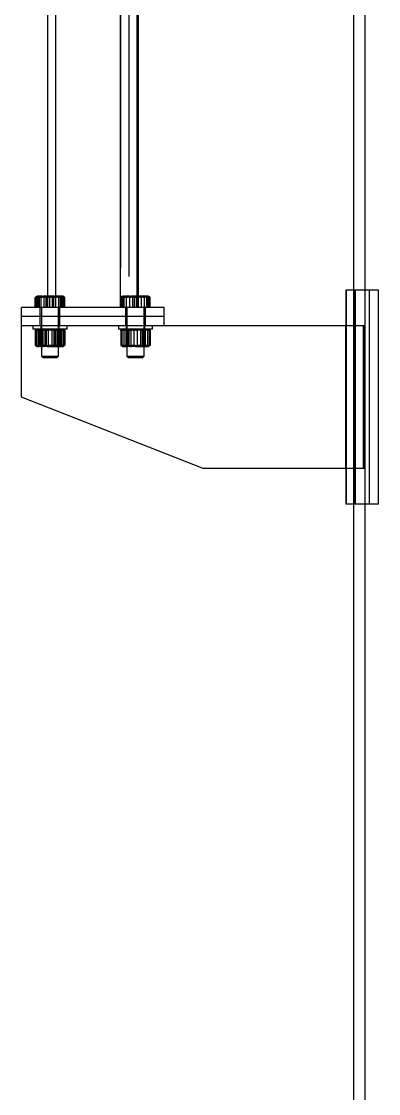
# Model space of a CAD drawing. Header units: metres. Extents: x 0 to 63075, y 0 to 44550.
# Drawn here: x 39312 to 39562, y 33910 to 34661 of the extents above; entities that cross this region are included whole.
import ezdxf

# ---------------------------------------------------------------- set-up
doc = ezdxf.new("R2010")
doc.units = ezdxf.units.M
doc.header["$LTSCALE"] = 75
doc.linetypes.add('HIDDEN2', pattern=[4.7625, 3.175, -1.5875])
for name, color, linetype in [('SDM', 7, 'Continuous'), ('SL1', 8, 'Continuous'), ('SL4', 4, 'Continuous'), ('ST1', 7, 'HIDDEN2')]:
    doc.layers.add(name, color=color, linetype=linetype)

# ---------------------------------------------------------------- blocks, each defined once
blk = doc.blocks.new('A$C32abaae3')
at = {"layer": 'SL1', "extrusion": (-1.9916e-16, 1, 0)}
for p, q in [((13169.15, 4304.66, 14766.72), (13169.15, 7201.12, 14766.72)), ((13161.15, 4304.66, 14766.72), (13161.15, 7137.62, 14766.72))]:
    blk.add_line(p, q, dxfattribs=at)
blk = doc.blocks.new('A$C6e6623c1')
at = {"layer": 'SL4'}
for p, q in [((3848.98, 1481.35), (3848.98, 145.65)), ((3912.48, 1481.35), (3912.48, 145.65)), ((3840.4, 137.7), (3840.4, 144.85)), ((3841.73, 145.65), (3840.92, 145.19)), ((3841.73, 145.65), (3846.23, 145.65)), ((3841.73, 137.7), (3841.73, 144.85)), ((3855.23, 145.65), (3846.23, 145.65)), ((3850.73, 137.7), (3850.73, 144.85)), ((3859.73, 145.65), (3855.23, 145.65)), ((3859.73, 137.7), (3859.73, 144.85)), ((3900.91, 137.7), (3900.91, 144.85)), ((3901.73, 145.65), (3901.56, 145.56)), ((3901.89, 145.65), (3901.73, 145.65)), ((3901.89, 145.65), (3907.77, 145.65)), ((3902.87, 137.7), (3902.87, 144.85)), ((3916.61, 145.65), (3907.77, 145.65)), ((3912.68, 137.7), (3912.68, 144.85)), ((3919.73, 145.65), (3916.61, 145.65)), ((3919.89, 145.56), (3919.73, 145.65)), ((3920.54, 144.85), (3919.88, 145.51)), ((3920.53, 145.19), (3919.89, 145.56)), ((3920.54, 137.7), (3920.54, 144.85)), ((3921.04, 137.7), (3921.04, 144.85)), ((4058.09, 150), (4058.09, 125)), ((4058.61, 150), (4058.09, 150)), ((4058.61, 0), (4058.61, 150)), ((4064.23, 150), (4058.61, 150)), ((3830.73, 131.35), (3830.73, 137.7)), ((3930.73, 137.7), (3830.73, 137.7)), ((3930.73, 131.35), (3930.73, 137.7)), ((3830.73, 125), (3830.73, 131.35)), ((3930.73, 131.35), (3830.73, 131.35)), ((3930.73, 125), (3930.73, 131.35)), ((3830.73, 75), (3830.73, 125)), ((3930.73, 125), (3830.73, 125)), ((3838.73, 125), (3838.73, 122.5)), ((3862.73, 122.5), (3838.73, 122.5)), ((3841.73, 122.5), (3840.33, 121.7)), ((3840.33, 121.7), (3840.33, 111.3)), ((3845.53, 121.7), (3845.53, 111.3)), ((3855.92, 121.7), (3855.92, 111.3)), ((3861.12, 121.7), (3859.73, 122.5)), ((3861.12, 121.7), (3861.12, 111.3)), ((3862.73, 122.5), (3862.73, 125)), ((3898.73, 125), (3898.73, 122.5)), ((3898.94, 122.5), (3898.73, 122.5)), ((3922.73, 122.5), (3898.94, 122.5)), ((3901.2, 122.18), (3900.52, 121.7)), ((3900.52, 121.7), (3900.52, 111.3)), ((3901.73, 122.5), (3901.19, 122.19)), ((3907.32, 121.7), (3907.32, 111.3)), ((3917.52, 121.7), (3917.52, 111.3)), ((3920.26, 122.19), (3919.73, 122.5)), ((3920.25, 122.18), (3920.93, 121.7)), ((3920.93, 121.7), (3920.93, 111.3)), ((3922.73, 122.5), (3922.73, 125)), ((4058.18, 125), (3930.73, 125)), ((4058.18, 25), (4058.18, 125)), ((3840.33, 111.3), (3841.73, 110.5)), ((3841.73, 110.5), (3842.93, 110.5)), ((3850.73, 110.5), (3842.93, 110.5)), ((3844.73, 110.5), (3844.73, 103.66)), ((3850.73, 110.5), (3858.52, 110.5)), ((3856.73, 103.66), (3856.73, 110.5)), ((3858.52, 110.5), (3859.73, 110.5)), ((3859.73, 110.5), (3861.12, 111.3)), ((3901.2, 110.82), (3900.52, 111.3)), ((3901.19, 110.81), (3901.73, 110.5)), ((3901.73, 110.5), (3903.92, 110.5)), ((3912.42, 110.5), (3903.92, 110.5)), ((3904.73, 110.5), (3904.73, 103.66)), ((3912.42, 110.5), (3919.23, 110.5)), ((3916.73, 103.66), (3916.73, 110.5)), ((3919.23, 110.5), (3919.73, 110.5)), ((3919.73, 110.5), (3920.26, 110.81)), ((3844.73, 103.66), (3845.69, 102.7)), ((3844.73, 103.66), (3856.73, 103.66)), ((3845.69, 102.7), (3855.76, 102.7)), ((3855.76, 102.7), (3856.73, 103.66)), ((3904.73, 103.66), (3905.69, 102.7)), ((3904.73, 103.66), (3916.73, 103.66)), ((3905.69, 102.7), (3915.76, 102.7)), ((3915.76, 102.7), (3916.73, 103.66)), ((3958.18, 25), (3830.73, 75)), ((4058.18, 25), (3958.18, 25)), ((4058.09, 25), (4058.09, 0)), ((4058.61, 0), (4058.09, 0)), ((4064.23, 0), (4058.61, 0))]:
    blk.add_line(p, q, dxfattribs=at)
for points, knots in [([(3840.4, 144.85), (3840.53, 144.94), (3840.97, 145.26), (3841.41, 145.35), (3841.73, 145.41)], [0, 0, 0, 0, 0.30465, 1, 1, 1, 1]), ([(3841.73, 144.85), (3842.46, 145.07), (3843.93, 145.52), (3845.46, 145.61), (3846.23, 145.65)], [0, 0, 0, 0, 0.495458, 1, 1, 1, 1]), ([(3841.73, 145.65), (3841.73, 145.64), (3841.73, 145.61), (3841.73, 145.18), (3841.73, 144.85)], [0, 0, 0, 0, 0.220364, 1, 1, 1, 1]), ([(3846.23, 145.65), (3846.33, 145.65), (3847.14, 145.64), (3848.66, 145.47), (3850.03, 145.05), (3850.73, 144.85)], [0, 0, 0, 0, 0.07009, 0.530784, 1, 1, 1, 1]), ([(3850.73, 144.85), (3851.46, 145.07), (3852.93, 145.52), (3854.46, 145.61), (3855.23, 145.65)], [0, 0, 0, 0, 0.495458, 1, 1, 1, 1]), ([(3855.23, 145.65), (3855.33, 145.65), (3856.14, 145.64), (3857.66, 145.47), (3859.03, 145.05), (3859.73, 144.85)], [0, 0, 0, 0, 0.07009, 0.530784, 1, 1, 1, 1]), ([(3859.73, 144.85), (3859.73, 145.18), (3859.73, 145.61), (3859.73, 145.64), (3859.73, 145.65)], [0, 0, 0, 0, 0.779636, 1, 1, 1, 1]), ([(3900.91, 144.85), (3900.97, 144.94), (3901.29, 145.41), (3901.62, 145.55), (3901.89, 145.65)], [0, 0, 0, 0, 0.196353, 1, 1, 1, 1]), ([(3901.89, 145.65), (3901.96, 145.64), (3902.29, 145.61), (3902.61, 145.18), (3902.87, 144.85)], [0, 0, 0, 0, 0.220364, 1, 1, 1, 1]), ([(3902.87, 144.85), (3903.66, 145.07), (3905.27, 145.52), (3906.94, 145.61), (3907.77, 145.65)], [0, 0, 0, 0, 0.495458, 1, 1, 1, 1]), ([(3907.77, 145.65), (3907.89, 145.65), (3908.77, 145.64), (3910.43, 145.47), (3911.93, 145.05), (3912.68, 144.85)], [0, 0, 0, 0, 0.07009, 0.5307844, 1, 1, 1, 1]), ([(3912.68, 144.85), (3913.32, 145.07), (3914.61, 145.52), (3915.94, 145.61), (3916.61, 145.65)], [0, 0, 0, 0, 0.495458, 1, 1, 1, 1]), ([(3916.61, 145.65), (3916.71, 145.65), (3917.41, 145.64), (3918.74, 145.47), (3919.94, 145.05), (3920.54, 144.85)], [0, 0, 0, 0, 0.07009, 0.530784, 1, 1, 1, 1]), ([(3919.94, 145.44), (3920, 145.43), (3920.37, 145.35), (3920.73, 145.08), (3921.04, 144.85)], [0, 0, 0, 0, 0.1355705, 1, 1, 1, 1]), ([(3840.33, 121.7), (3840.75, 121.92), (3841.61, 122.37), (3842.49, 122.46), (3842.93, 122.5)], [0, 0, 0, 0, 0.495458, 1, 1, 1, 1]), ([(3842.93, 122.5), (3842.99, 122.5), (3843.46, 122.49), (3844.34, 122.32), (3845.13, 121.9), (3845.53, 121.7)], [0, 0, 0, 0, 0.07009, 0.530784, 1, 1, 1, 1]), ([(3850.73, 122.5), (3850.25, 122.49), (3848.49, 122.44), (3846.78, 122.01), (3845.53, 121.7)], [0, 0, 0, 0, 0.268634, 1, 1, 1, 1]), ([(3855.92, 121.7), (3855.48, 121.82), (3853.79, 122.29), (3852.03, 122.41), (3850.73, 122.5)], [0, 0, 0, 0, 0.257551, 1, 1, 1, 1]), ([(3855.92, 121.7), (3856.34, 121.92), (3857.19, 122.37), (3858.08, 122.46), (3858.52, 122.5)], [0, 0, 0, 0, 0.495458, 1, 1, 1, 1]), ([(3858.52, 122.5), (3858.58, 122.5), (3859.05, 122.49), (3859.93, 122.32), (3860.72, 121.9), (3861.12, 121.7)], [0, 0, 0, 0, 0.07009, 0.530784, 1, 1, 1, 1]), ([(3900.52, 121.7), (3901.07, 121.92), (3902.19, 122.37), (3903.34, 122.46), (3903.92, 122.5)], [0, 0, 0, 0, 0.495458, 1, 1, 1, 1]), ([(3903.92, 122.5), (3904, 122.5), (3904.61, 122.49), (3905.76, 122.32), (3906.8, 121.9), (3907.32, 121.7)], [0, 0, 0, 0, 0.07009, 0.530784, 1, 1, 1, 1]), ([(3912.42, 122.5), (3911.96, 122.49), (3910.23, 122.44), (3908.55, 122.01), (3907.32, 121.7)], [0, 0, 0, 0, 0.268634, 1, 1, 1, 1]), ([(3917.52, 121.7), (3917.1, 121.82), (3915.43, 122.29), (3913.7, 122.41), (3912.42, 122.5)], [0, 0, 0, 0, 0.257551, 1, 1, 1, 1]), ([(3917.52, 121.7), (3917.8, 121.92), (3918.36, 122.37), (3918.94, 122.46), (3919.23, 122.5)], [0, 0, 0, 0, 0.495458, 1, 1, 1, 1]), ([(3840.33, 111.3), (3840.75, 111.08), (3841.61, 110.63), (3842.49, 110.54), (3842.93, 110.5)], [0, 0, 0, 0, 0.495458, 1, 1, 1, 1]), ([(3842.93, 110.5), (3842.99, 110.5), (3843.46, 110.51), (3844.34, 110.68), (3845.13, 111.1), (3845.53, 111.3)], [0, 0, 0, 0, 0.07009, 0.530784, 1, 1, 1, 1]), ([(3850.73, 110.5), (3850.25, 110.51), (3848.49, 110.56), (3846.78, 110.99), (3845.53, 111.3)], [0, 0, 0, 0, 0.268634, 1, 1, 1, 1]), ([(3855.92, 111.3), (3855.48, 111.18), (3853.79, 110.71), (3852.03, 110.59), (3850.73, 110.5)], [0, 0, 0, 0, 0.257551, 1, 1, 1, 1]), ([(3855.92, 111.3), (3856.34, 111.08), (3857.19, 110.63), (3858.08, 110.54), (3858.52, 110.5)], [0, 0, 0, 0, 0.495458, 1, 1, 1, 1]), ([(3858.52, 110.5), (3858.58, 110.5), (3859.05, 110.51), (3859.93, 110.68), (3860.72, 111.1), (3861.12, 111.3)], [0, 0, 0, 0, 0.07009, 0.530784, 1, 1, 1, 1]), ([(3900.52, 111.3), (3901.07, 111.08), (3902.19, 110.63), (3903.34, 110.54), (3903.92, 110.5)], [0, 0, 0, 0, 0.495458, 1, 1, 1, 1]), ([(3903.92, 110.5), (3904, 110.5), (3904.61, 110.51), (3905.76, 110.68), (3906.8, 111.1), (3907.32, 111.3)], [0, 0, 0, 0, 0.07009, 0.530784, 1, 1, 1, 1]), ([(3912.42, 110.5), (3911.96, 110.51), (3910.23, 110.56), (3908.55, 110.99), (3907.32, 111.3)], [0, 0, 0, 0, 0.268634, 1, 1, 1, 1]), ([(3917.52, 111.3), (3917.1, 111.18), (3915.43, 110.71), (3913.7, 110.59), (3912.42, 110.5)], [0, 0, 0, 0, 0.257551, 1, 1, 1, 1]), ([(3917.52, 111.3), (3917.8, 111.08), (3918.36, 110.63), (3918.94, 110.54), (3919.23, 110.5)], [0, 0, 0, 0, 0.495458, 1, 1, 1, 1]), ([(3919.23, 110.5), (3919.27, 110.5), (3919.57, 110.51), (3920.15, 110.68), (3920.67, 111.1), (3920.93, 111.3)], [0, 0, 0, 0, 0.07009, 0.530784, 1, 1, 1, 1])]:
    blk.add_open_spline(points, degree=3, knots=knots, dxfattribs=at)
at = {"layer": 'ST1'}
for p, q in [((3854.83, 137.7), (3854.83, 1475)), ((3900.28, 1475), (3900.28, 137.7)), ((3906.13, 1469.15), (3906.13, 137.7)), ((3911.98, 137.7), (3911.98, 1417.85)), ((3900.28, 137.7), (3900.28, 800)), ((3840.7, 137.7), (3840.7, 144.85)), ((3841, 137.7), (3841, 144.85)), ((3841.73, 145.41), (3842.46, 145.65)), ((3842.68, 137.7), (3842.68, 144.85)), ((3843.34, 137.7), (3843.34, 144.85)), ((3844.52, 137.7), (3844.52, 144.85)), ((3846.61, 137.7), (3846.61, 144.85)), ((3848.08, 137.7), (3848.08, 144.85)), ((3848.98, 145.65), (3848.98, 137.7)), ((3849.04, 137.7), (3849.04, 144.85)), ((3852.41, 137.7), (3852.41, 144.85)), ((3853.37, 137.7), (3853.37, 144.85)), ((3854.84, 137.7), (3854.84, 144.85)), ((3856.93, 137.7), (3856.93, 144.85)), ((3858.11, 137.7), (3858.11, 144.85)), ((3858.77, 137.7), (3858.77, 144.85)), ((3860.03, 145.45), (3859.43, 145.65)), ((3860.53, 145.19), (3859.73, 145.65)), ((3860.45, 137.7), (3860.45, 144.85)), ((3860.75, 137.7), (3860.75, 144.85)), ((3861.05, 137.7), (3861.05, 144.85)), ((3901.21, 145.16), (3900.41, 144.85)), ((3900.41, 137.7), (3900.41, 144.85)), ((3900.41, 137.7), (3900.41, 144.85)), ((3901.56, 145.56), (3900.92, 145.19)), ((3901.41, 137.7), (3901.41, 144.85)), ((3902.08, 137.7), (3902.08, 144.85)), ((3904.2, 145.01), (3904.48, 144.85)), ((3904.48, 137.7), (3904.48, 144.85)), ((3904.49, 137.7), (3904.49, 144.85)), ((3906.64, 137.7), (3906.64, 144.85)), ((3906.65, 137.7), (3906.65, 144.85)), ((3911.81, 145.65), (3908, 145.16)), ((3908.77, 137.7), (3908.77, 144.85)), ((3910.06, 137.7), (3910.06, 144.85)), ((3911.3, 145.51), (3914.8, 144.85)), ((3911.39, 137.7), (3911.39, 144.85)), ((3912.48, 145.65), (3912.48, 137.7)), ((3914.8, 137.7), (3914.8, 144.85)), ((3914.81, 137.7), (3914.81, 144.85)), ((3916.96, 137.7), (3916.96, 144.85)), ((3917.25, 145.01), (3916.97, 144.85)), ((3916.97, 137.7), (3916.97, 144.85)), ((3918.58, 137.7), (3918.58, 144.85)), ((3919.37, 137.7), (3919.37, 144.85)), ((3919.71, 145.65), (3919.73, 145.65)), ((3920.04, 137.7), (3920.04, 144.85)), ((3921.04, 137.7), (3921.04, 144.85)), ((4064.96, 150), (4064.23, 150)), ((4064.44, 150), (4064.44, 0)), ((4064.96, 0), (4064.96, 150)), ((4081.14, 150), (4064.96, 150)), ((4074.85, 0), (4074.85, 150)), ((4081.14, 0), (4081.14, 150)), ((3843.73, 137.7), (3843.73, 131.35)), ((3844.73, 137.7), (3844.73, 110.5)), ((3856.73, 110.5), (3856.73, 137.7)), ((3857.73, 131.35), (3857.73, 137.7)), ((3903.73, 137.7), (3903.73, 131.35)), ((3904.73, 137.7), (3904.73, 110.5)), ((3916.73, 110.5), (3916.73, 137.7)), ((3917.73, 131.35), (3917.73, 137.7)), ((3843.73, 131.35), (3843.73, 125)), ((3857.73, 125), (3857.73, 131.35)), ((3903.73, 131.35), (3903.73, 125)), ((3917.73, 125), (3917.73, 131.35)), ((3840.47, 121.7), (3840.47, 111.3)), ((3840.67, 121.7), (3840.67, 111.3)), ((3841.18, 121.7), (3841.18, 111.3)), ((3842.39, 121.7), (3842.39, 111.3)), ((3843.41, 121.7), (3843.41, 111.3)), ((3844.14, 121.7), (3844.14, 111.3)), ((3844.23, 125), (3844.23, 122.5)), ((3844.73, 122.5), (3844.73, 122.47)), ((3850.73, 122.47), (3844.73, 122.47)), ((3844.73, 122.47), (3845.63, 121.84)), ((3855.83, 121.84), (3845.63, 121.84)), ((3845.63, 121.84), (3845.63, 111.13)), ((3847.05, 121.7), (3847.05, 111.3)), ((3847.99, 121.7), (3847.99, 111.3)), ((3849.51, 121.7), (3849.51, 111.3)), ((3856.73, 122.47), (3850.73, 122.47)), ((3851.94, 121.7), (3851.94, 111.3)), ((3853.46, 121.7), (3853.46, 111.3)), ((3854.4, 121.7), (3854.4, 111.3)), ((3855.83, 121.84), (3856.73, 122.47)), ((3855.83, 111.13), (3855.83, 121.84)), ((3856.73, 122.47), (3856.73, 122.5)), ((3858.65, 122.32), (3857.12, 122.5)), ((3857.23, 122.5), (3857.23, 125)), ((3857.31, 121.7), (3857.31, 111.3)), ((3858.04, 121.7), (3858.04, 111.3)), ((3859.06, 121.7), (3859.06, 111.3)), ((3860.78, 121.7), (3859.15, 122.22)), ((3860.27, 121.7), (3860.27, 111.3)), ((3860.78, 121.7), (3860.78, 111.3)), ((3860.98, 121.7), (3860.98, 111.3)), ((3900.35, 121.7), (3900.35, 111.3)), ((3901.19, 122.19), (3900.68, 121.9)), ((3901.17, 121.7), (3901.17, 111.3)), ((3901.17, 121.7), (3901.17, 111.3)), ((3902.65, 121.76), (3902.41, 121.7)), ((3902.41, 121.7), (3902.41, 111.3)), ((3902.41, 121.7), (3902.41, 111.3)), ((3903.93, 121.7), (3903.93, 111.3)), ((3904.23, 125), (3904.23, 122.5)), ((3904.73, 122.5), (3904.73, 122.47)), ((3911.86, 122.47), (3904.73, 122.47)), ((3904.73, 122.47), (3905.63, 121.84)), ((3904.96, 121.7), (3904.96, 111.3)), ((3915.83, 121.84), (3905.63, 121.84)), ((3905.63, 121.84), (3905.63, 111.13)), ((3906.11, 121.7), (3906.11, 111.3)), ((3908.17, 122.08), (3909.48, 121.7)), ((3909.48, 121.7), (3909.86, 121.79)), ((3909.48, 121.7), (3909.48, 111.3)), ((3909.48, 121.7), (3909.48, 111.3)), ((3911.97, 121.7), (3911.59, 121.79)), ((3916.73, 122.47), (3911.86, 122.47)), ((3911.97, 121.7), (3911.97, 111.3)), ((3911.97, 121.7), (3911.97, 111.3)), ((3914.13, 121.7), (3914.13, 111.3)), ((3915.34, 121.7), (3915.34, 111.3)), ((3915.83, 121.84), (3916.73, 122.47)), ((3915.83, 111.13), (3915.83, 121.84)), ((3916.49, 121.7), (3916.49, 111.3)), ((3916.73, 122.47), (3916.73, 122.5)), ((3917.23, 122.5), (3917.23, 125)), ((3919.52, 122.3), (3918.22, 122.5)), ((3918.8, 121.76), (3919.04, 121.7)), ((3919.06, 121.73), (3919.04, 121.7)), ((3919.04, 121.7), (3919.04, 111.3)), ((3919.04, 121.7), (3919.04, 111.3)), ((3921.1, 121.7), (3919.82, 122.22)), ((3920.77, 121.9), (3920.26, 122.19)), ((3920.28, 121.7), (3920.28, 111.3)), ((3920.28, 121.7), (3920.28, 111.3)), ((3921.1, 121.7), (3921.1, 111.3)), ((4058.09, 125), (4058.09, 25)), ((4058.11, 25), (4058.11, 125)), ((4070.49, 125), (4058.18, 125)), ((4070.49, 25), (4070.49, 125)), ((4071.45, 125), (4070.49, 125)), ((4071.45, 25), (4071.45, 125)), ((3845.63, 111.13), (3844.73, 110.5)), ((3845.63, 111.13), (3850.73, 111.13)), ((3850.73, 111.13), (3855.83, 111.13)), ((3856.73, 110.5), (3855.83, 111.13)), ((3858.65, 110.68), (3857.12, 110.5)), ((3860.78, 111.3), (3859.15, 110.78)), ((3900.68, 111.1), (3901.19, 110.81)), ((3902.65, 111.24), (3902.41, 111.3)), ((3905.63, 111.13), (3904.73, 110.5)), ((3905.63, 111.13), (3911.69, 111.13)), ((3908.17, 110.92), (3909.48, 111.3)), ((3909.48, 111.3), (3909.86, 111.21)), ((3911.97, 111.3), (3911.59, 111.21)), ((3911.69, 111.13), (3915.83, 111.13)), ((3916.73, 110.5), (3915.83, 111.13)), ((3919.52, 110.7), (3918.22, 110.5)), ((3918.8, 111.24), (3919.04, 111.3)), ((3919.06, 111.27), (3919.04, 111.3)), ((3921.1, 111.3), (3919.82, 110.78)), ((3920.26, 110.81), (3920.77, 111.1)), ((4070.49, 25), (4058.18, 25)), ((4071.45, 25), (4070.49, 25)), ((4064.96, 0), (4064.23, 0)), ((4081.14, 0), (4064.96, 0))]:
    blk.add_line(p, q, dxfattribs=at)
for points, knots in [([(3843.51, 145.65), (3843.43, 145.65), (3842.88, 145.64), (3841.83, 145.47), (3840.88, 145.05), (3840.4, 144.85)], [0, 0, 0, 0, 0.07009, 0.530784, 1, 1, 1, 1]), ([(3844.39, 145.65), (3844.3, 145.65), (3843.64, 145.64), (3842.39, 145.47), (3841.27, 145.05), (3840.7, 144.85)], [0, 0, 0, 0, 0.07009, 0.530784, 1, 1, 1, 1]), ([(3841, 144.85), (3841.26, 144.94), (3842.57, 145.41), (3843.93, 145.55), (3845.02, 145.65)], [0, 0, 0, 0, 0.196353, 1, 1, 1, 1]), ([(3842.68, 144.85), (3842.55, 145.07), (3842.27, 145.52), (3841.99, 145.61), (3841.84, 145.65)], [0, 0, 0, 0, 0.495458, 1, 1, 1, 1]), ([(3842.02, 145.65), (3842.05, 145.65), (3842.29, 145.64), (3842.74, 145.47), (3843.14, 145.05), (3843.34, 144.85)], [0, 0, 0, 0, 0.07009, 0.5307844, 1, 1, 1, 1]), ([(3842.46, 145.65), (3842.61, 145.64), (3843.31, 145.61), (3843.99, 145.18), (3844.52, 144.85)], [0, 0, 0, 0, 0.220364, 1, 1, 1, 1]), ([(3847.55, 145.65), (3847.43, 145.65), (3846.56, 145.64), (3844.91, 145.47), (3843.43, 145.05), (3842.68, 144.85)], [0, 0, 0, 0, 0.07009, 0.530784, 1, 1, 1, 1]), ([(3843.34, 144.85), (3843.66, 144.94), (3845.3, 145.41), (3846.99, 145.55), (3848.36, 145.65)], [0, 0, 0, 0, 0.196353, 1, 1, 1, 1]), ([(3846.61, 144.85), (3846.11, 145.07), (3845.09, 145.52), (3844.04, 145.61), (3843.51, 145.65)], [0, 0, 0, 0, 0.495458, 1, 1, 1, 1]), ([(3848.08, 144.85), (3847.48, 145.07), (3846.27, 145.52), (3845.02, 145.61), (3844.39, 145.65)], [0, 0, 0, 0, 0.495458, 1, 1, 1, 1]), ([(3844.52, 144.85), (3845.35, 145.07), (3847.05, 145.52), (3848.79, 145.61), (3849.68, 145.65)], [0, 0, 0, 0, 0.495458, 1, 1, 1, 1]), ([(3845.02, 145.65), (3845.32, 145.64), (3846.68, 145.61), (3848.01, 145.18), (3849.04, 144.85)], [0, 0, 0, 0, 0.220364, 1, 1, 1, 1]), ([(3851.77, 145.65), (3851.65, 145.65), (3850.72, 145.64), (3848.98, 145.47), (3847.41, 145.05), (3846.61, 144.85)], [0, 0, 0, 0, 0.07009, 0.530784, 1, 1, 1, 1]), ([(3852.41, 144.85), (3851.62, 145.07), (3850.02, 145.52), (3848.38, 145.61), (3847.55, 145.65)], [0, 0, 0, 0, 0.495458, 1, 1, 1, 1]), ([(3853.09, 145.65), (3851.73, 145.55), (3850.03, 145.41), (3848.4, 144.94), (3848.08, 144.85)], [0, 0, 0, 0, 0.803647, 1, 1, 1, 1]), ([(3848.36, 145.65), (3848.73, 145.64), (3850.43, 145.61), (3852.08, 145.18), (3853.37, 144.85)], [0, 0, 0, 0, 0.220364, 1, 1, 1, 1]), ([(3849.04, 144.85), (3849.83, 145.07), (3851.43, 145.52), (3853.07, 145.61), (3853.9, 145.65)], [0, 0, 0, 0, 0.495458, 1, 1, 1, 1]), ([(3849.68, 145.65), (3849.8, 145.65), (3850.73, 145.64), (3852.47, 145.47), (3854.04, 145.05), (3854.84, 144.85)], [0, 0, 0, 0, 0.07009, 0.530784, 1, 1, 1, 1]), ([(3856.93, 144.85), (3856.1, 145.07), (3854.4, 145.52), (3852.66, 145.61), (3851.77, 145.65)], [0, 0, 0, 0, 0.495458, 1, 1, 1, 1]), ([(3856.43, 145.65), (3855.33, 145.55), (3853.97, 145.41), (3852.66, 144.94), (3852.41, 144.85)], [0, 0, 0, 0, 0.803647, 1, 1, 1, 1]), ([(3858.11, 144.85), (3856.82, 145.18), (3855.16, 145.61), (3853.47, 145.64), (3853.09, 145.65)], [0, 0, 0, 0, 0.779636, 1, 1, 1, 1]), ([(3853.37, 144.85), (3853.97, 145.07), (3855.18, 145.52), (3856.43, 145.61), (3857.06, 145.65)], [0, 0, 0, 0, 0.495458, 1, 1, 1, 1]), ([(3853.9, 145.65), (3854.02, 145.65), (3854.89, 145.64), (3856.54, 145.47), (3858.02, 145.05), (3858.77, 144.85)], [0, 0, 0, 0, 0.07009, 0.530784, 1, 1, 1, 1]), ([(3854.84, 144.85), (3855.34, 145.07), (3856.36, 145.52), (3857.41, 145.61), (3857.94, 145.65)], [0, 0, 0, 0, 0.495458, 1, 1, 1, 1]), ([(3860.45, 144.85), (3859.41, 145.18), (3858.09, 145.61), (3856.73, 145.64), (3856.43, 145.65)], [0, 0, 0, 0, 0.7796361, 1, 1, 1, 1]), ([(3858.99, 145.65), (3858.43, 145.55), (3857.73, 145.41), (3857.07, 144.94), (3856.93, 144.85)], [0, 0, 0, 0, 0.803647, 1, 1, 1, 1]), ([(3857.06, 145.65), (3857.15, 145.65), (3857.81, 145.64), (3859.06, 145.47), (3860.18, 145.05), (3860.75, 144.85)], [0, 0, 0, 0, 0.07009, 0.530784, 1, 1, 1, 1]), ([(3857.94, 145.65), (3858.02, 145.65), (3858.57, 145.64), (3859.62, 145.47), (3860.57, 145.05), (3861.05, 144.85)], [0, 0, 0, 0, 0.07009, 0.530784, 1, 1, 1, 1]), ([(3859.43, 145.65), (3859.4, 145.65), (3859.16, 145.64), (3858.71, 145.47), (3858.31, 145.05), (3858.11, 144.85)], [0, 0, 0, 0, 0.07009, 0.530784, 1, 1, 1, 1]), ([(3858.77, 144.85), (3858.9, 145.07), (3859.18, 145.52), (3859.46, 145.61), (3859.61, 145.65)], [0, 0, 0, 0, 0.495458, 1, 1, 1, 1]), ([(3861.05, 144.85), (3860.52, 145.18), (3859.84, 145.61), (3859.14, 145.64), (3858.99, 145.65)], [0, 0, 0, 0, 0.779636, 1, 1, 1, 1]), ([(3900.41, 144.85), (3900.61, 144.94), (3901.62, 145.41), (3902.68, 145.55), (3903.53, 145.65)], [0, 0, 0, 0, 0.196353, 1, 1, 1, 1]), ([(3902.45, 145.65), (3902.4, 145.65), (3902.03, 145.64), (3901.34, 145.47), (3900.72, 145.05), (3900.41, 144.85)], [0, 0, 0, 0, 0.07009, 0.5307844, 1, 1, 1, 1]), ([(3904.84, 145.65), (3904.74, 145.65), (3904.04, 145.64), (3902.71, 145.47), (3901.51, 145.05), (3900.91, 144.85)], [0, 0, 0, 0, 0.07009, 0.5307844, 1, 1, 1, 1]), ([(3901.41, 144.85), (3901.47, 145.07), (3901.57, 145.52), (3901.69, 145.61), (3901.74, 145.65)], [0, 0, 0, 0, 0.495458, 1, 1, 1, 1]), ([(3905.74, 145.65), (3905.63, 145.65), (3904.86, 145.64), (3903.39, 145.47), (3902.08, 145.05), (3901.41, 144.85)], [0, 0, 0, 0, 0.07009, 0.530784, 1, 1, 1, 1]), ([(3901.74, 145.65), (3901.75, 145.65), (3901.81, 145.64), (3901.92, 145.47), (3902.02, 145.05), (3902.08, 144.85)], [0, 0, 0, 0, 0.07009, 0.530784, 1, 1, 1, 1]), ([(3902.08, 144.85), (3902.37, 144.94), (3903.89, 145.41), (3905.47, 145.55), (3906.73, 145.65)], [0, 0, 0, 0, 0.196353, 1, 1, 1, 1]), ([(3904.49, 144.85), (3904.16, 145.07), (3903.49, 145.52), (3902.8, 145.61), (3902.45, 145.65)], [0, 0, 0, 0, 0.495458, 1, 1, 1, 1]), ([(3903.53, 145.65), (3903.76, 145.64), (3904.81, 145.61), (3905.84, 145.18), (3906.64, 144.85)], [0, 0, 0, 0, 0.2203639, 1, 1, 1, 1]), ([(3904.48, 144.85), (3904.81, 144.95), (3905.25, 145.09), (3905.7, 145.14), (3905.81, 145.16)], [0, 0, 0, 0, 0.752216, 1, 1, 1, 1]), ([(3909.65, 145.65), (3909.53, 145.65), (3908.6, 145.64), (3906.85, 145.47), (3905.28, 145.05), (3904.49, 144.85)], [0, 0, 0, 0, 0.07009, 0.530784, 1, 1, 1, 1]), ([(3906.65, 144.85), (3906.14, 145.08), (3905.44, 145.41), (3904.72, 145.49), (3904.52, 145.51)], [0, 0, 0, 0, 0.723896, 1, 1, 1, 1]), ([(3908.77, 144.85), (3908.13, 145.07), (3906.84, 145.52), (3905.51, 145.61), (3904.84, 145.65)], [0, 0, 0, 0, 0.495458, 1, 1, 1, 1]), ([(3910.06, 144.85), (3909.36, 145.07), (3907.94, 145.52), (3906.48, 145.61), (3905.74, 145.65)], [0, 0, 0, 0, 0.495458, 1, 1, 1, 1]), ([(3906.64, 144.85), (3907.48, 145.07), (3909.17, 145.52), (3910.92, 145.61), (3911.8, 145.65)], [0, 0, 0, 0, 0.495458, 1, 1, 1, 1]), ([(3906.73, 145.65), (3907.08, 145.64), (3908.66, 145.61), (3910.19, 145.18), (3911.39, 144.85)], [0, 0, 0, 0, 0.2203639, 1, 1, 1, 1]), ([(3913.68, 145.65), (3913.56, 145.65), (3912.68, 145.64), (3911.02, 145.47), (3909.52, 145.05), (3908.77, 144.85)], [0, 0, 0, 0, 0.07009, 0.5307844, 1, 1, 1, 1]), ([(3914.81, 144.85), (3913.97, 145.07), (3912.28, 145.52), (3910.53, 145.61), (3909.65, 145.65)], [0, 0, 0, 0, 0.495458, 1, 1, 1, 1]), ([(3914.72, 145.65), (3913.45, 145.55), (3911.87, 145.41), (3910.36, 144.94), (3910.06, 144.85)], [0, 0, 0, 0, 0.803647, 1, 1, 1, 1]), ([(3911.39, 144.85), (3912.09, 145.07), (3913.51, 145.52), (3914.97, 145.61), (3915.71, 145.65)], [0, 0, 0, 0, 0.495458, 1, 1, 1, 1]), ([(3911.8, 145.65), (3911.92, 145.65), (3912.85, 145.64), (3914.6, 145.47), (3916.17, 145.05), (3916.96, 144.85)], [0, 0, 0, 0, 0.07009, 0.530784, 1, 1, 1, 1]), ([(3918.58, 144.85), (3917.79, 145.07), (3916.18, 145.52), (3914.51, 145.61), (3913.68, 145.65)], [0, 0, 0, 0, 0.495458, 1, 1, 1, 1]), ([(3919.37, 144.85), (3918.18, 145.18), (3916.64, 145.61), (3915.06, 145.64), (3914.72, 145.65)], [0, 0, 0, 0, 0.779636, 1, 1, 1, 1]), ([(3917.93, 145.65), (3917.08, 145.55), (3916.02, 145.41), (3915.01, 144.94), (3914.81, 144.85)], [0, 0, 0, 0, 0.803647, 1, 1, 1, 1]), ([(3915.62, 145.16), (3915.86, 145.26), (3916.61, 145.57), (3917.39, 145.62), (3917.92, 145.65)], [0, 0, 0, 0, 0.31349, 1, 1, 1, 1]), ([(3915.71, 145.65), (3915.82, 145.65), (3916.59, 145.64), (3918.06, 145.47), (3919.37, 145.05), (3920.04, 144.85)], [0, 0, 0, 0, 0.07009, 0.5307844, 1, 1, 1, 1]), ([(3916.96, 144.85), (3917.29, 145.07), (3917.96, 145.52), (3918.65, 145.61), (3919, 145.65)], [0, 0, 0, 0, 0.495458, 1, 1, 1, 1]), ([(3921.04, 144.85), (3920.24, 145.18), (3919.21, 145.61), (3918.16, 145.64), (3917.93, 145.65)], [0, 0, 0, 0, 0.779636, 1, 1, 1, 1]), ([(3919.56, 145.65), (3919.3, 145.55), (3918.97, 145.41), (3918.65, 144.94), (3918.58, 144.85)], [0, 0, 0, 0, 0.803647, 1, 1, 1, 1]), ([(3919, 145.65), (3919.05, 145.65), (3919.37, 145.65), (3919.68, 145.54), (3919.94, 145.44)], [0, 0, 0, 0, 0.153304, 1, 1, 1, 1]), ([(3919.71, 145.65), (3919.7, 145.65), (3919.64, 145.64), (3919.53, 145.47), (3919.43, 145.05), (3919.37, 144.85)], [0, 0, 0, 0, 0.07009, 0.530784, 1, 1, 1, 1]), ([(3919.88, 145.51), (3919.85, 145.54), (3919.74, 145.66), (3919.64, 145.66), (3919.56, 145.65)], [0, 0, 0, 0, 0.3207106, 1, 1, 1, 1]), ([(3920.04, 144.85), (3919.98, 145.07), (3919.88, 145.52), (3919.76, 145.61), (3919.71, 145.65)], [0, 0, 0, 0, 0.495458, 1, 1, 1, 1]), ([(3843.76, 122.5), (3843.46, 122.49), (3842.35, 122.44), (3841.26, 122.01), (3840.47, 121.7)], [0, 0, 0, 0, 0.268634, 1, 1, 1, 1]), ([(3840.67, 121.7), (3841.27, 121.92), (3842.47, 122.37), (3843.71, 122.46), (3844.33, 122.5)], [0, 0, 0, 0, 0.495458, 1, 1, 1, 1]), ([(3841.11, 122.11), (3841.19, 122.17), (3841.59, 122.44), (3841.99, 122.47), (3842.31, 122.5)], [0, 0, 0, 0, 0.2236998, 1, 1, 1, 1]), ([(3841.18, 121.7), (3841.86, 121.92), (3843.22, 122.37), (3844.64, 122.46), (3845.35, 122.5)], [0, 0, 0, 0, 0.495458, 1, 1, 1, 1]), ([(3841.79, 122.5), (3841.77, 122.5), (3841.66, 122.49), (3841.46, 122.32), (3841.27, 121.9), (3841.18, 121.7)], [0, 0, 0, 0, 0.07009, 0.530784, 1, 1, 1, 1]), ([(3842.39, 121.7), (3842.29, 121.92), (3842.09, 122.37), (3841.89, 122.46), (3841.79, 122.5)], [0, 0, 0, 0, 0.495458, 1, 1, 1, 1]), ([(3843.41, 121.7), (3843.3, 121.82), (3842.85, 122.29), (3842.39, 122.41), (3842.04, 122.5)], [0, 0, 0, 0, 0.257551, 1, 1, 1, 1]), ([(3842.31, 122.5), (3842.35, 122.5), (3842.68, 122.49), (3843.3, 122.32), (3843.86, 121.9), (3844.14, 121.7)], [0, 0, 0, 0, 0.07009, 0.5307844, 1, 1, 1, 1]), ([(3847.16, 122.5), (3846.73, 122.49), (3845.11, 122.44), (3843.54, 122.01), (3842.39, 121.7)], [0, 0, 0, 0, 0.268634, 1, 1, 1, 1]), ([(3848.44, 122.5), (3848.32, 122.5), (3847.41, 122.49), (3845.71, 122.32), (3844.18, 121.9), (3843.41, 121.7)], [0, 0, 0, 0, 0.07009, 0.530784, 1, 1, 1, 1]), ([(3847.05, 121.7), (3846.78, 121.82), (3845.7, 122.29), (3844.59, 122.41), (3843.76, 122.5)], [0, 0, 0, 0, 0.257551, 1, 1, 1, 1]), ([(3844.14, 121.7), (3844.97, 121.92), (3846.65, 122.37), (3848.39, 122.46), (3849.27, 122.5)], [0, 0, 0, 0, 0.495458, 1, 1, 1, 1]), ([(3844.33, 122.5), (3844.42, 122.5), (3845.08, 122.49), (3846.31, 122.32), (3847.43, 121.9), (3847.99, 121.7)], [0, 0, 0, 0, 0.07009, 0.530784, 1, 1, 1, 1]), ([(3845.35, 122.5), (3845.45, 122.5), (3846.19, 122.49), (3847.6, 122.32), (3848.87, 121.9), (3849.51, 121.7)], [0, 0, 0, 0, 0.07009, 0.5307844, 1, 1, 1, 1]), ([(3852.18, 122.5), (3852.06, 122.5), (3851.14, 122.49), (3849.4, 122.32), (3847.84, 121.9), (3847.05, 121.7)], [0, 0, 0, 0, 0.07009, 0.530784, 1, 1, 1, 1]), ([(3851.94, 121.7), (3851.53, 121.82), (3849.98, 122.29), (3848.36, 122.41), (3847.16, 122.5)], [0, 0, 0, 0, 0.257551, 1, 1, 1, 1]), ([(3847.99, 121.7), (3848.81, 121.92), (3850.45, 122.37), (3852.16, 122.46), (3853.01, 122.5)], [0, 0, 0, 0, 0.495458, 1, 1, 1, 1]), ([(3853.46, 121.7), (3852.64, 121.92), (3851, 122.37), (3849.29, 122.46), (3848.44, 122.5)], [0, 0, 0, 0, 0.495458, 1, 1, 1, 1]), ([(3849.27, 122.5), (3849.39, 122.5), (3850.31, 122.49), (3852.05, 122.32), (3853.61, 121.9), (3854.4, 121.7)], [0, 0, 0, 0, 0.07009, 0.530784, 1, 1, 1, 1]), ([(3854.29, 122.5), (3853.85, 122.49), (3852.24, 122.44), (3850.66, 122.01), (3849.51, 121.7)], [0, 0, 0, 0, 0.268634, 1, 1, 1, 1]), ([(3856.1, 122.5), (3856, 122.5), (3855.26, 122.49), (3853.85, 122.32), (3852.58, 121.9), (3851.94, 121.7)], [0, 0, 0, 0, 0.07009, 0.530784, 1, 1, 1, 1]), ([(3857.31, 121.7), (3856.48, 121.92), (3854.8, 122.37), (3853.06, 122.46), (3852.18, 122.5)], [0, 0, 0, 0, 0.495458, 1, 1, 1, 1]), ([(3853.01, 122.5), (3853.13, 122.5), (3854.04, 122.49), (3855.74, 122.32), (3857.27, 121.9), (3858.04, 121.7)], [0, 0, 0, 0, 0.07009, 0.530784, 1, 1, 1, 1]), ([(3857.12, 122.5), (3857.03, 122.5), (3856.37, 122.49), (3855.14, 122.32), (3854.02, 121.9), (3853.46, 121.7)], [0, 0, 0, 0, 0.07009, 0.530784, 1, 1, 1, 1]), ([(3859.06, 121.7), (3858.66, 121.82), (3857.1, 122.29), (3855.49, 122.41), (3854.29, 122.5)], [0, 0, 0, 0, 0.257551, 1, 1, 1, 1]), ([(3857.69, 122.5), (3857.39, 122.49), (3856.27, 122.44), (3855.19, 122.01), (3854.4, 121.7)], [0, 0, 0, 0, 0.268634, 1, 1, 1, 1]), ([(3860.27, 121.7), (3859.59, 121.92), (3858.23, 122.37), (3856.81, 122.46), (3856.1, 122.5)], [0, 0, 0, 0, 0.495458, 1, 1, 1, 1]), ([(3859.14, 122.5), (3859.1, 122.5), (3858.77, 122.49), (3858.15, 122.32), (3857.59, 121.9), (3857.31, 121.7)], [0, 0, 0, 0, 0.07009, 0.530784, 1, 1, 1, 1]), ([(3860.98, 121.7), (3860.7, 121.82), (3859.63, 122.29), (3858.52, 122.41), (3857.69, 122.5)], [0, 0, 0, 0, 0.257551, 1, 1, 1, 1]), ([(3859.41, 122.5), (3859.28, 122.49), (3858.82, 122.44), (3858.37, 122.01), (3858.04, 121.7)], [0, 0, 0, 0, 0.268634, 1, 1, 1, 1]), ([(3859.06, 121.7), (3859.16, 121.92), (3859.36, 122.37), (3859.56, 122.46), (3859.66, 122.5)], [0, 0, 0, 0, 0.495458, 1, 1, 1, 1]), ([(3860.34, 122.11), (3860.26, 122.17), (3859.86, 122.44), (3859.46, 122.47), (3859.14, 122.5)], [0, 0, 0, 0, 0.2237, 1, 1, 1, 1]), ([(3859.66, 122.5), (3859.68, 122.5), (3859.79, 122.49), (3859.99, 122.32), (3860.18, 121.9), (3860.27, 121.7)], [0, 0, 0, 0, 0.07009, 0.5307844, 1, 1, 1, 1]), ([(3900.35, 121.7), (3900.82, 121.92), (3901.77, 122.37), (3902.74, 122.46), (3903.23, 122.5)], [0, 0, 0, 0, 0.495458, 1, 1, 1, 1]), ([(3902.66, 122.5), (3902.45, 122.49), (3901.67, 122.44), (3900.91, 122.01), (3900.35, 121.7)], [0, 0, 0, 0, 0.268634, 1, 1, 1, 1]), ([(3905.33, 122.5), (3904.95, 122.49), (3903.54, 122.44), (3902.17, 122.01), (3901.17, 121.7)], [0, 0, 0, 0, 0.268634, 1, 1, 1, 1]), ([(3901.17, 121.7), (3901.84, 121.94), (3902.71, 122.25), (3903.61, 122.33), (3903.81, 122.34)], [0, 0, 0, 0, 0.773107, 1, 1, 1, 1]), ([(3901.79, 122.5), (3901.8, 122.5), (3901.92, 122.49), (3902.13, 122.32), (3902.32, 121.9), (3902.41, 121.7)], [0, 0, 0, 0, 0.07009, 0.530784, 1, 1, 1, 1]), ([(3902.41, 121.7), (3902.36, 121.83), (3902.3, 122.01), (3902.23, 122.07), (3902.21, 122.08)], [0, 0, 0, 0, 0.7905792, 1, 1, 1, 1]), ([(3903.93, 121.7), (3903.65, 121.92), (3903.09, 122.37), (3902.51, 122.46), (3902.22, 122.5)], [0, 0, 0, 0, 0.495458, 1, 1, 1, 1]), ([(3902.41, 121.7), (3903.19, 121.92), (3904.75, 122.37), (3906.37, 122.46), (3907.19, 122.5)], [0, 0, 0, 0, 0.495458, 1, 1, 1, 1]), ([(3904.96, 121.7), (3904.77, 121.82), (3904.02, 122.29), (3903.24, 122.41), (3902.66, 122.5)], [0, 0, 0, 0, 0.257551, 1, 1, 1, 1]), ([(3903.23, 122.5), (3903.3, 122.5), (3903.82, 122.49), (3904.79, 122.32), (3905.67, 121.9), (3906.11, 121.7)], [0, 0, 0, 0, 0.07009, 0.530784, 1, 1, 1, 1]), ([(3909.03, 122.5), (3908.56, 122.49), (3906.84, 122.44), (3905.16, 122.01), (3903.93, 121.7)], [0, 0, 0, 0, 0.268634, 1, 1, 1, 1]), ([(3910.15, 122.5), (3910.03, 122.5), (3909.1, 122.49), (3907.34, 122.32), (3905.76, 121.9), (3904.96, 121.7)], [0, 0, 0, 0, 0.07009, 0.530784, 1, 1, 1, 1]), ([(3909.48, 121.7), (3909.13, 121.82), (3907.78, 122.29), (3906.37, 122.41), (3905.33, 122.5)], [0, 0, 0, 0, 0.257551, 1, 1, 1, 1]), ([(3906.11, 121.7), (3906.96, 121.92), (3908.66, 122.37), (3910.41, 122.46), (3911.3, 122.5)], [0, 0, 0, 0, 0.495458, 1, 1, 1, 1]), ([(3907.19, 122.5), (3907.3, 122.5), (3908.16, 122.49), (3909.78, 122.32), (3911.23, 121.9), (3911.97, 121.7)], [0, 0, 0, 0, 0.07009, 0.530784, 1, 1, 1, 1]), ([(3914.13, 121.7), (3913.7, 121.82), (3912.04, 122.29), (3910.31, 122.41), (3909.03, 122.5)], [0, 0, 0, 0, 0.257551, 1, 1, 1, 1]), ([(3914.26, 122.5), (3914.15, 122.5), (3913.29, 122.49), (3911.67, 122.32), (3910.22, 121.9), (3909.48, 121.7)], [0, 0, 0, 0, 0.07009, 0.530784, 1, 1, 1, 1]), ([(3915.34, 121.7), (3914.49, 121.92), (3912.79, 122.37), (3911.04, 122.46), (3910.15, 122.5)], [0, 0, 0, 0, 0.495458, 1, 1, 1, 1]), ([(3911.3, 122.5), (3911.42, 122.5), (3912.35, 122.49), (3914.11, 122.32), (3915.69, 121.9), (3916.49, 121.7)], [0, 0, 0, 0, 0.07009, 0.530784, 1, 1, 1, 1]), ([(3916.13, 122.5), (3915.75, 122.49), (3914.34, 122.44), (3912.97, 122.01), (3911.97, 121.7)], [0, 0, 0, 0, 0.268634, 1, 1, 1, 1]), ([(3917.53, 122.5), (3917.45, 122.5), (3916.84, 122.49), (3915.69, 122.32), (3914.65, 121.9), (3914.13, 121.7)], [0, 0, 0, 0, 0.07009, 0.530784, 1, 1, 1, 1]), ([(3919.04, 121.7), (3918.26, 121.92), (3916.7, 122.37), (3915.08, 122.46), (3914.26, 122.5)], [0, 0, 0, 0, 0.495458, 1, 1, 1, 1]), ([(3918.22, 122.5), (3918.15, 122.5), (3917.63, 122.49), (3916.66, 122.32), (3915.78, 121.9), (3915.34, 121.7)], [0, 0, 0, 0, 0.07009, 0.530784, 1, 1, 1, 1]), ([(3918.95, 122.08), (3918.71, 122.15), (3917.79, 122.44), (3916.84, 122.47), (3916.13, 122.5)], [0, 0, 0, 0, 0.251764, 1, 1, 1, 1]), ([(3920.28, 121.7), (3919.93, 121.82), (3918.58, 122.29), (3917.17, 122.41), (3916.13, 122.5)], [0, 0, 0, 0, 0.2575513, 1, 1, 1, 1]), ([(3918.79, 122.5), (3918.58, 122.49), (3917.8, 122.44), (3917.04, 122.01), (3916.49, 121.7)], [0, 0, 0, 0, 0.2686336, 1, 1, 1, 1]), ([(3920.93, 121.7), (3920.38, 121.92), (3919.26, 122.37), (3918.11, 122.46), (3917.53, 122.5)], [0, 0, 0, 0, 0.495458, 1, 1, 1, 1]), ([(3921.1, 121.7), (3920.9, 121.82), (3920.15, 122.29), (3919.37, 122.41), (3918.79, 122.5)], [0, 0, 0, 0, 0.2575513, 1, 1, 1, 1]), ([(3919.66, 122.5), (3919.65, 122.5), (3919.53, 122.49), (3919.32, 122.32), (3919.13, 121.9), (3919.04, 121.7)], [0, 0, 0, 0, 0.07009, 0.530784, 1, 1, 1, 1]), ([(3843.76, 110.5), (3843.46, 110.51), (3842.35, 110.56), (3841.26, 110.99), (3840.47, 111.3)], [0, 0, 0, 0, 0.268634, 1, 1, 1, 1]), ([(3840.67, 111.3), (3841.27, 111.08), (3842.47, 110.63), (3843.71, 110.54), (3844.33, 110.5)], [0, 0, 0, 0, 0.495458, 1, 1, 1, 1]), ([(3841.11, 110.89), (3841.19, 110.83), (3841.59, 110.56), (3841.99, 110.53), (3842.31, 110.5)], [0, 0, 0, 0, 0.2237, 1, 1, 1, 1]), ([(3841.18, 111.3), (3841.86, 111.08), (3843.22, 110.63), (3844.64, 110.54), (3845.35, 110.5)], [0, 0, 0, 0, 0.495458, 1, 1, 1, 1]), ([(3841.79, 110.5), (3841.77, 110.5), (3841.66, 110.51), (3841.46, 110.68), (3841.27, 111.1), (3841.18, 111.3)], [0, 0, 0, 0, 0.07009, 0.530784, 1, 1, 1, 1]), ([(3842.39, 111.3), (3842.29, 111.08), (3842.09, 110.63), (3841.89, 110.54), (3841.79, 110.5)], [0, 0, 0, 0, 0.495458, 1, 1, 1, 1]), ([(3843.41, 111.3), (3843.3, 111.18), (3842.85, 110.71), (3842.39, 110.59), (3842.04, 110.5)], [0, 0, 0, 0, 0.257551, 1, 1, 1, 1]), ([(3842.31, 110.5), (3842.35, 110.5), (3842.68, 110.51), (3843.3, 110.68), (3843.86, 111.1), (3844.14, 111.3)], [0, 0, 0, 0, 0.07009, 0.5307844, 1, 1, 1, 1]), ([(3847.16, 110.5), (3846.73, 110.51), (3845.11, 110.56), (3843.54, 110.99), (3842.39, 111.3)], [0, 0, 0, 0, 0.268634, 1, 1, 1, 1]), ([(3848.44, 110.5), (3848.32, 110.5), (3847.41, 110.51), (3845.71, 110.68), (3844.18, 111.1), (3843.41, 111.3)], [0, 0, 0, 0, 0.07009, 0.530784, 1, 1, 1, 1]), ([(3847.05, 111.3), (3846.78, 111.18), (3845.7, 110.71), (3844.59, 110.59), (3843.76, 110.5)], [0, 0, 0, 0, 0.257551, 1, 1, 1, 1]), ([(3844.14, 111.3), (3844.97, 111.08), (3846.65, 110.63), (3848.39, 110.54), (3849.27, 110.5)], [0, 0, 0, 0, 0.495458, 1, 1, 1, 1]), ([(3844.33, 110.5), (3844.42, 110.5), (3845.08, 110.51), (3846.31, 110.68), (3847.43, 111.1), (3847.99, 111.3)], [0, 0, 0, 0, 0.07009, 0.530784, 1, 1, 1, 1]), ([(3845.35, 110.5), (3845.45, 110.5), (3846.19, 110.51), (3847.6, 110.68), (3848.87, 111.1), (3849.51, 111.3)], [0, 0, 0, 0, 0.07009, 0.530784, 1, 1, 1, 1]), ([(3852.18, 110.5), (3852.06, 110.5), (3851.14, 110.51), (3849.4, 110.68), (3847.84, 111.1), (3847.05, 111.3)], [0, 0, 0, 0, 0.07009, 0.530784, 1, 1, 1, 1]), ([(3851.94, 111.3), (3851.53, 111.18), (3849.98, 110.71), (3848.36, 110.59), (3847.16, 110.5)], [0, 0, 0, 0, 0.257551, 1, 1, 1, 1]), ([(3847.99, 111.3), (3848.81, 111.08), (3850.45, 110.63), (3852.16, 110.54), (3853.01, 110.5)], [0, 0, 0, 0, 0.495458, 1, 1, 1, 1]), ([(3853.46, 111.3), (3852.64, 111.08), (3851, 110.63), (3849.29, 110.54), (3848.44, 110.5)], [0, 0, 0, 0, 0.495458, 1, 1, 1, 1]), ([(3849.27, 110.5), (3849.39, 110.5), (3850.31, 110.51), (3852.05, 110.68), (3853.61, 111.1), (3854.4, 111.3)], [0, 0, 0, 0, 0.07009, 0.530784, 1, 1, 1, 1]), ([(3854.29, 110.5), (3853.85, 110.51), (3852.24, 110.56), (3850.66, 110.99), (3849.51, 111.3)], [0, 0, 0, 0, 0.268634, 1, 1, 1, 1]), ([(3856.1, 110.5), (3856, 110.5), (3855.26, 110.51), (3853.85, 110.68), (3852.58, 111.1), (3851.94, 111.3)], [0, 0, 0, 0, 0.07009, 0.530784, 1, 1, 1, 1]), ([(3857.31, 111.3), (3856.48, 111.08), (3854.8, 110.63), (3853.06, 110.54), (3852.18, 110.5)], [0, 0, 0, 0, 0.495458, 1, 1, 1, 1]), ([(3853.01, 110.5), (3853.13, 110.5), (3854.04, 110.51), (3855.74, 110.68), (3857.27, 111.1), (3858.04, 111.3)], [0, 0, 0, 0, 0.07009, 0.530784, 1, 1, 1, 1]), ([(3857.12, 110.5), (3857.03, 110.5), (3856.37, 110.51), (3855.14, 110.68), (3854.02, 111.1), (3853.46, 111.3)], [0, 0, 0, 0, 0.07009, 0.530784, 1, 1, 1, 1]), ([(3859.06, 111.3), (3858.66, 111.18), (3857.1, 110.71), (3855.49, 110.59), (3854.29, 110.5)], [0, 0, 0, 0, 0.257551, 1, 1, 1, 1]), ([(3857.69, 110.5), (3857.39, 110.51), (3856.27, 110.56), (3855.19, 110.99), (3854.4, 111.3)], [0, 0, 0, 0, 0.268634, 1, 1, 1, 1]), ([(3860.27, 111.3), (3859.59, 111.08), (3858.23, 110.63), (3856.81, 110.54), (3856.1, 110.5)], [0, 0, 0, 0, 0.495458, 1, 1, 1, 1]), ([(3859.14, 110.5), (3859.1, 110.5), (3858.77, 110.51), (3858.15, 110.68), (3857.59, 111.1), (3857.31, 111.3)], [0, 0, 0, 0, 0.07009, 0.5307844, 1, 1, 1, 1]), ([(3860.98, 111.3), (3860.7, 111.18), (3859.63, 110.71), (3858.52, 110.59), (3857.69, 110.5)], [0, 0, 0, 0, 0.257551, 1, 1, 1, 1]), ([(3859.41, 110.5), (3859.28, 110.51), (3858.82, 110.56), (3858.37, 110.99), (3858.04, 111.3)], [0, 0, 0, 0, 0.268634, 1, 1, 1, 1]), ([(3859.06, 111.3), (3859.16, 111.08), (3859.36, 110.63), (3859.56, 110.54), (3859.66, 110.5)], [0, 0, 0, 0, 0.495458, 1, 1, 1, 1]), ([(3860.34, 110.89), (3860.26, 110.83), (3859.86, 110.56), (3859.46, 110.53), (3859.14, 110.5)], [0, 0, 0, 0, 0.2237, 1, 1, 1, 1]), ([(3859.66, 110.5), (3859.68, 110.5), (3859.79, 110.51), (3859.99, 110.68), (3860.18, 111.1), (3860.27, 111.3)], [0, 0, 0, 0, 0.07009, 0.5307844, 1, 1, 1, 1]), ([(3900.35, 111.3), (3900.82, 111.08), (3901.77, 110.63), (3902.74, 110.54), (3903.23, 110.5)], [0, 0, 0, 0, 0.495458, 1, 1, 1, 1]), ([(3902.66, 110.5), (3902.45, 110.51), (3901.67, 110.56), (3900.91, 110.99), (3900.35, 111.3)], [0, 0, 0, 0, 0.268634, 1, 1, 1, 1]), ([(3901.17, 111.3), (3901.84, 111.06), (3902.71, 110.75), (3903.61, 110.67), (3903.81, 110.66)], [0, 0, 0, 0, 0.773107, 1, 1, 1, 1]), ([(3905.33, 110.5), (3904.95, 110.51), (3903.54, 110.56), (3902.17, 110.99), (3901.17, 111.3)], [0, 0, 0, 0, 0.268634, 1, 1, 1, 1]), ([(3902.22, 110.5), (3902.18, 110.5), (3901.88, 110.51), (3901.53, 110.58), (3901.24, 110.79), (3901.2, 110.82)], [0, 0, 0, 0, 0.117565, 0.8903073, 1, 1, 1, 1]), ([(3901.79, 110.5), (3901.8, 110.5), (3901.92, 110.51), (3902.13, 110.68), (3902.32, 111.1), (3902.41, 111.3)], [0, 0, 0, 0, 0.07009, 0.530784, 1, 1, 1, 1]), ([(3902.41, 111.3), (3902.36, 111.17), (3902.3, 110.99), (3902.23, 110.93), (3902.21, 110.92)], [0, 0, 0, 0, 0.790579, 1, 1, 1, 1]), ([(3903.93, 111.3), (3903.65, 111.08), (3903.09, 110.63), (3902.51, 110.54), (3902.22, 110.5)], [0, 0, 0, 0, 0.495458, 1, 1, 1, 1]), ([(3902.41, 111.3), (3903.19, 111.08), (3904.75, 110.63), (3906.37, 110.54), (3907.19, 110.5)], [0, 0, 0, 0, 0.495458, 1, 1, 1, 1]), ([(3904.96, 111.3), (3904.77, 111.18), (3904.02, 110.71), (3903.24, 110.59), (3902.66, 110.5)], [0, 0, 0, 0, 0.257551, 1, 1, 1, 1]), ([(3903.23, 110.5), (3903.3, 110.5), (3903.82, 110.51), (3904.79, 110.68), (3905.67, 111.1), (3906.11, 111.3)], [0, 0, 0, 0, 0.07009, 0.530784, 1, 1, 1, 1]), ([(3909.03, 110.5), (3908.56, 110.51), (3906.84, 110.56), (3905.16, 110.99), (3903.93, 111.3)], [0, 0, 0, 0, 0.268634, 1, 1, 1, 1]), ([(3910.15, 110.5), (3910.03, 110.5), (3909.1, 110.51), (3907.34, 110.68), (3905.76, 111.1), (3904.96, 111.3)], [0, 0, 0, 0, 0.07009, 0.530784, 1, 1, 1, 1]), ([(3909.48, 111.3), (3909.13, 111.18), (3907.78, 110.71), (3906.37, 110.59), (3905.33, 110.5)], [0, 0, 0, 0, 0.257551, 1, 1, 1, 1]), ([(3906.11, 111.3), (3906.96, 111.08), (3908.66, 110.63), (3910.41, 110.54), (3911.3, 110.5)], [0, 0, 0, 0, 0.495458, 1, 1, 1, 1]), ([(3907.19, 110.5), (3907.3, 110.5), (3908.16, 110.51), (3909.78, 110.68), (3911.23, 111.1), (3911.97, 111.3)], [0, 0, 0, 0, 0.07009, 0.530784, 1, 1, 1, 1]), ([(3914.13, 111.3), (3913.7, 111.18), (3912.04, 110.71), (3910.31, 110.59), (3909.03, 110.5)], [0, 0, 0, 0, 0.257551, 1, 1, 1, 1]), ([(3914.26, 110.5), (3914.15, 110.5), (3913.29, 110.51), (3911.67, 110.68), (3910.22, 111.1), (3909.48, 111.3)], [0, 0, 0, 0, 0.07009, 0.530784, 1, 1, 1, 1]), ([(3915.34, 111.3), (3914.49, 111.08), (3912.79, 110.63), (3911.04, 110.54), (3910.15, 110.5)], [0, 0, 0, 0, 0.495458, 1, 1, 1, 1]), ([(3911.3, 110.5), (3911.42, 110.5), (3912.35, 110.51), (3914.11, 110.68), (3915.69, 111.1), (3916.49, 111.3)], [0, 0, 0, 0, 0.07009, 0.530784, 1, 1, 1, 1]), ([(3916.13, 110.5), (3915.75, 110.51), (3914.34, 110.56), (3912.97, 110.99), (3911.97, 111.3)], [0, 0, 0, 0, 0.268634, 1, 1, 1, 1]), ([(3917.53, 110.5), (3917.45, 110.5), (3916.84, 110.51), (3915.69, 110.68), (3914.65, 111.1), (3914.13, 111.3)], [0, 0, 0, 0, 0.07009, 0.530784, 1, 1, 1, 1]), ([(3919.04, 111.3), (3918.26, 111.08), (3916.7, 110.63), (3915.08, 110.54), (3914.26, 110.5)], [0, 0, 0, 0, 0.495458, 1, 1, 1, 1]), ([(3918.22, 110.5), (3918.15, 110.5), (3917.63, 110.51), (3916.66, 110.68), (3915.78, 111.1), (3915.34, 111.3)], [0, 0, 0, 0, 0.07009, 0.530784, 1, 1, 1, 1]), ([(3920.28, 111.3), (3919.93, 111.18), (3918.58, 110.71), (3917.17, 110.59), (3916.13, 110.5)], [0, 0, 0, 0, 0.2575513, 1, 1, 1, 1]), ([(3918.95, 110.92), (3918.71, 110.85), (3917.79, 110.56), (3916.84, 110.53), (3916.13, 110.5)], [0, 0, 0, 0, 0.2517642, 1, 1, 1, 1]), ([(3918.79, 110.5), (3918.58, 110.51), (3917.8, 110.56), (3917.04, 110.99), (3916.49, 111.3)], [0, 0, 0, 0, 0.268634, 1, 1, 1, 1]), ([(3920.93, 111.3), (3920.38, 111.08), (3919.26, 110.63), (3918.11, 110.54), (3917.53, 110.5)], [0, 0, 0, 0, 0.495458, 1, 1, 1, 1]), ([(3921.1, 111.3), (3920.9, 111.18), (3920.15, 110.71), (3919.37, 110.59), (3918.79, 110.5)], [0, 0, 0, 0, 0.2575513, 1, 1, 1, 1]), ([(3919.66, 110.5), (3919.65, 110.5), (3919.53, 110.51), (3919.32, 110.68), (3919.13, 111.1), (3919.04, 111.3)], [0, 0, 0, 0, 0.07009, 0.530784, 1, 1, 1, 1])]:
    blk.add_open_spline(points, degree=3, knots=knots, dxfattribs=at)

msp = doc.modelspace()

# ---------------------------------------------------------------- block references
at = {"layer": 'SDM'}
for name, p in [('A$C32abaae3', (26383.8, 28203.14)), ('A$C6e6623c1', (35481.24, 34322.92))]:
    msp.add_blockref(name, p, dxfattribs=at)

doc.saveas('drawing.dxf')
